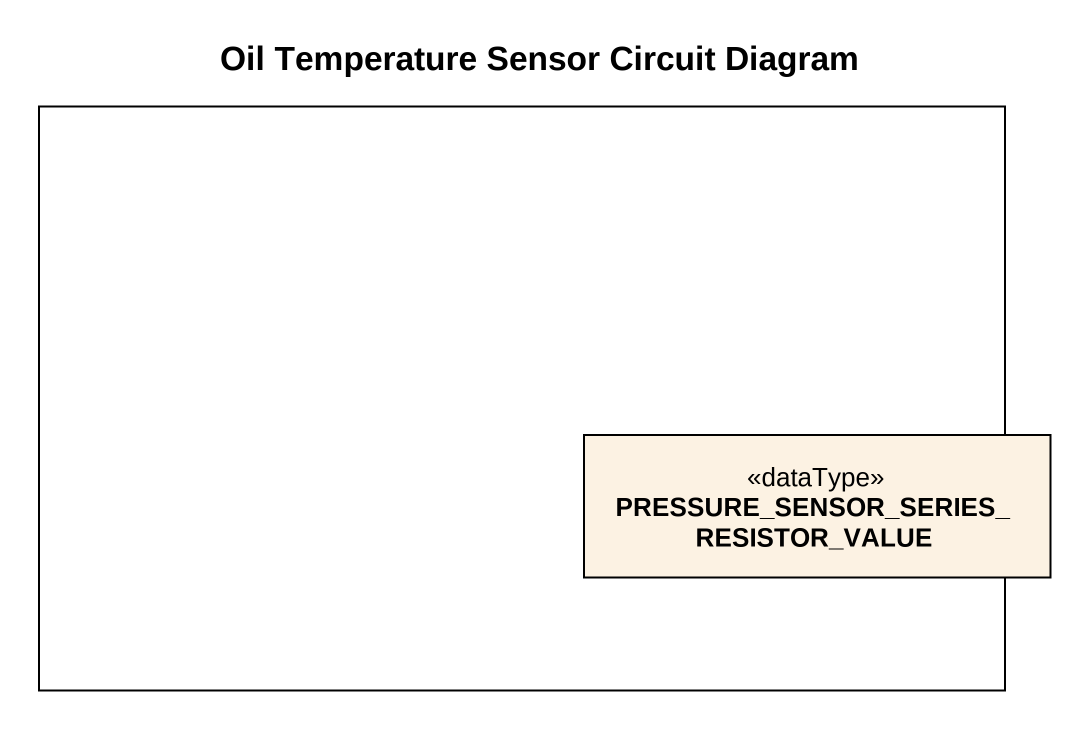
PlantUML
@startuml
title Oil Temperature Sensor Circuit Diagram
allowmixing
hide circle
hide empty members
rectangle " " as rectangle1
class "PRESSURE_SENSOR_SERIES_RESISTOR_VALUE" as PRESSURE_SENSOR_SERIES <<dataType>>
@enduml
